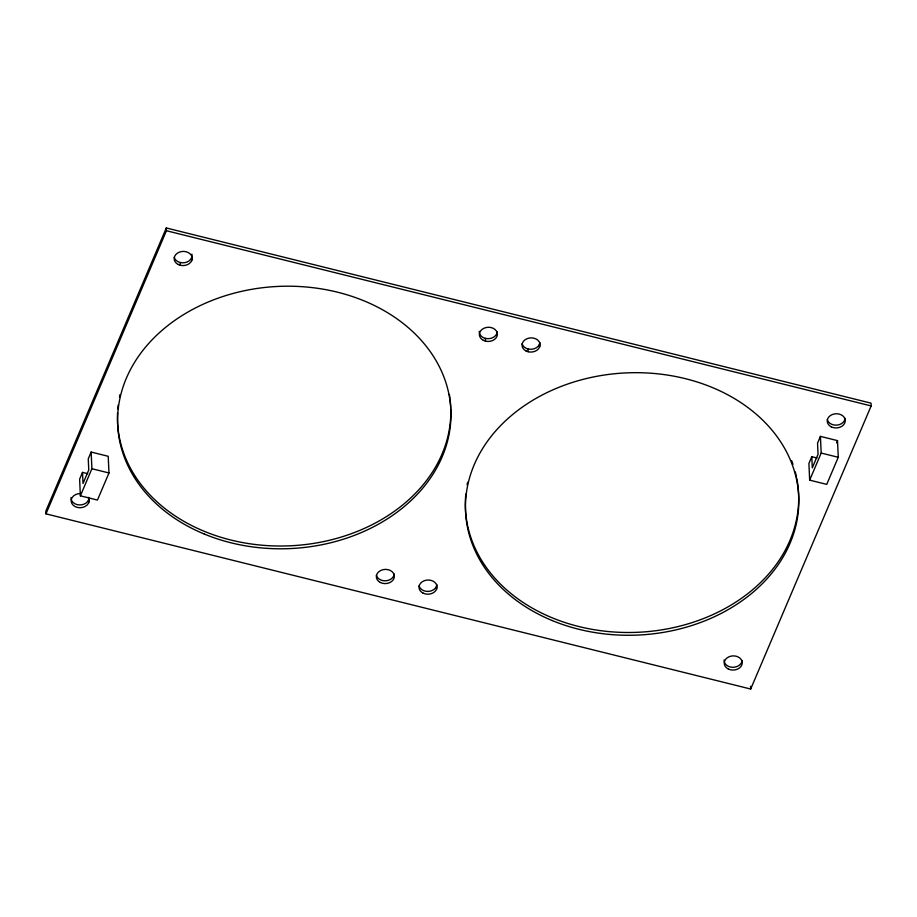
<?xml version="1.0" encoding="UTF-8"?>
<svg xmlns="http://www.w3.org/2000/svg" width="917" height="917" viewBox="0 0 917 917"><rect width="100%" height="100%" fill="white"/><g stroke="black" fill="none" stroke-linecap="round" stroke-linejoin="round"><path stroke-width="1.38" d="M166.309 227.966L45.85 511.067L45.976 513.852L750.691 689.034L871.15 405.933L871.024 403.148L166.309 227.966L166.435 230.74L45.976 513.852M82.507 472.381L79.619 479.155L80.375 495.822L97.454 500.063L108.974 472.966L108.217 456.299L91.15 452.058L88.261 458.832L88.766 469.94L83.011 483.488L82.507 472.381L87.757 473.688M80.375 495.822L91.906 468.725L91.15 452.058M811.786 456.7L808.909 463.475L809.665 480.141L826.733 484.382L838.264 457.296L837.508 440.63L820.428 436.389L817.551 443.152L818.056 454.27L812.29 467.819L811.786 456.7L817.036 458.007M809.665 480.141L821.185 453.055L820.428 436.389M836.545 442.888L837.508 440.63M166.435 230.74L871.15 405.933M821.185 453.055L838.264 457.296M91.906 468.725L108.974 472.966M750.564 686.26L750.691 689.034M539.471 344.322L539.597 347.096M528.054 348.964L528.181 351.75M485.368 338.362L485.494 341.135M436.446 586.456L436.572 589.23M191.596 257.837L191.722 260.623M180.179 262.491L180.305 265.265M88.571 499.971L88.697 502.745M539.918 342.488A9.01 7.095 -2.6 0 1 531.539 349.262A9.01 7.095 -2.6 0 1 522.094 343.749M497.243 331.885A9.01 7.095 -2.6 0 1 487.672 338.682A9.01 7.095 -2.6 0 1 479.259 331.289M436.893 584.622A9.01 7.095 -2.6 0 1 428.514 591.396A9.01 7.095 -2.6 0 1 419.069 585.883M394.218 574.019A9.01 7.095 -2.6 0 1 385.828 580.793A9.01 7.095 -2.6 0 1 376.383 575.268M845.119 418.358A9.01 7.095 -2.6 0 1 836.728 425.133A9.01 7.095 -2.6 0 1 827.283 419.608M89.018 498.149A9.01 7.095 -2.6 0 1 79.458 504.946A9.01 7.095 -2.6 0 1 71.045 497.553M191.894 254.169A9.01 7.095 -2.6 0 1 184.833 262.64A9.01 7.095 -2.6 0 1 174.219 257.264M742.094 660.492A9.01 7.095 -2.6 0 1 732.523 667.289A9.01 7.095 -2.6 0 1 724.109 659.896M88.227 497.335A9.01 7.095 -2.6 0 1 82.69 507.399A9.01 7.095 -2.6 0 1 71.205 501.565A9.01 7.095 -2.6 0 1 80.73 493.541M796.747 478.33A166.756 131.223 -2.6 0 1 638.427 632.26A166.756 131.223 -2.6 0 1 465.813 494.068M467.097 484.944A166.756 131.223 -2.6 0 1 467.624 482.342M791.612 460.552A166.756 131.223 -2.6 0 1 792.976 464.311M795.28 471.911A166.756 131.223 -2.6 0 1 796.483 477.035M450.786 408.753A166.756 131.223 -2.6 0 1 283.066 546.005A166.756 131.223 -2.6 0 1 117.559 412.822M117.823 408.902A166.756 131.223 -2.6 0 1 118.224 404.982M119.474 397.164A166.756 131.223 -2.6 0 1 120.024 394.574M449.353 394.425A166.756 131.223 -2.6 0 1 449.938 398.322M450.098 399.617A166.756 131.223 -2.6 0 1 450.728 407.446M380.36 582.49A9.01 7.095 -2.6 0 0 394.344 576.793A9.01 7.095 -2.6 0 0 381.346 570.202A9.01 7.095 -2.6 0 0 380.36 582.49M178.185 264.486A9.01 7.095 -2.6 0 0 192.169 258.789A9.01 7.095 -2.6 0 0 179.182 252.209A9.01 7.095 -2.6 0 0 178.185 264.486M483.385 340.356A9.01 7.095 -2.6 0 0 497.369 334.659A9.01 7.095 -2.6 0 0 484.371 328.08A9.01 7.095 -2.6 0 0 483.385 340.356M423.035 593.104A9.01 7.095 -2.6 0 0 437.019 587.407A9.01 7.095 -2.6 0 0 424.032 580.816A9.01 7.095 -2.6 0 0 423.035 593.104M526.06 350.97A9.01 7.095 -2.6 0 0 540.044 345.273A9.01 7.095 -2.6 0 0 527.057 338.682A9.01 7.095 -2.6 0 0 526.06 350.97M831.261 426.841A9.01 7.095 -2.6 0 0 845.245 421.144A9.01 7.095 -2.6 0 0 832.246 414.553A9.01 7.095 -2.6 0 0 831.261 426.841M728.236 668.963A9.01 7.095 -2.6 0 0 742.22 663.278A9.01 7.095 -2.6 0 0 729.221 656.687A9.01 7.095 -2.6 0 0 728.236 668.963M552.217 620.557A166.756 131.223 -2.6 0 0 798.776 498.011A166.756 131.223 -2.6 0 0 545.432 393.359A166.756 131.223 -2.6 0 0 552.217 620.557M204.342 534.072A166.756 131.223 -2.6 0 0 450.912 411.538A166.756 131.223 -2.6 0 0 197.556 306.886A166.756 131.223 -2.6 0 0 204.342 534.072"/></g></svg>
